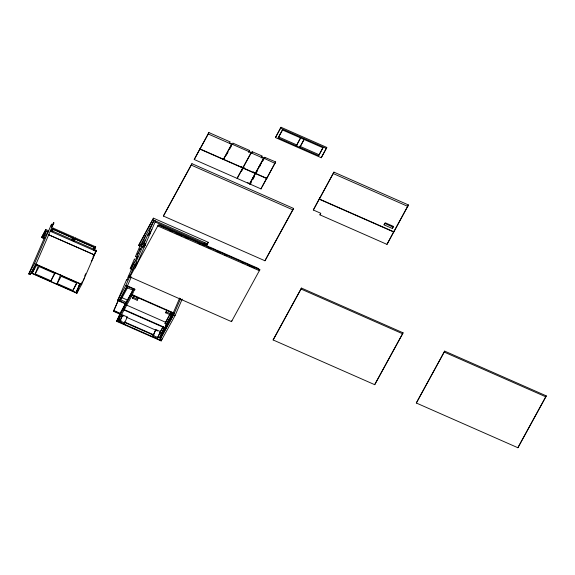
<?xml version="1.0" encoding="UTF-8"?>
<svg xmlns="http://www.w3.org/2000/svg" width="575" height="575" viewBox="0 0 575 575"><rect width="100%" height="100%" fill="white"/><g stroke="black" fill="none" stroke-linecap="round" stroke-linejoin="round"><path stroke-width="0.86" d="M51.937 224.322L51.506 224.193L34.443 263.623L28.75 273.988L30.245 274.649L35.938 264.277L53.87 222.841C52.404 226.306 51.951 223.445 51.103 225.86M127.082 279.723L126.651 279.594L117.717 300.236L119.219 300.897M140.48 248.709L140.027 248.68M141.191 246.28L145.698 235.577M150.614 232.343L149.349 234.428L148.278 233.651L144.095 243.29C145.87 243.376 145.784 243.786 143.808 246.768M46.194 234.859L45.842 234.514L28.75 273.988M140.48 248.767L140.437 249.198M135.312 266.175C136.915 263.537 138.266 261.884 135.966 262.078L142.981 245.87L144.081 246.596L145.346 244.519M149.593 234.629L150.643 231.438L149.363 231.114L153.899 220.635L155.401 221.296M244.037 167.67L242.894 168.058L255.3 173.521L257.679 169.136M35.204 273.88L39.201 266.599L54.934 273.527L50.938 280.808L35.204 273.88L38.41 265.592M57.184 283.561L61.18 276.28L76.913 283.202L72.917 290.49L57.184 283.561L60.706 274.44M41.58 237.504L45.813 229.569L48.48 230.748L47.876 232.063L46.295 231.366L42.816 237.712L44.246 238.675L41.58 237.504L45.813 229.569M42.816 237.712L46.359 231.028M44.246 238.675L44.85 237.36L43.269 236.663M30.245 274.649L30.949 273.024M53.626 222.726L52.39 225.005M33.961 269.165L32.193 273.254L75.979 292.538L79.875 283.533M51.693 230.582L52.986 228.038L73.715 237.166L72.428 239.71M52.203 231.646L53.18 229.382L52.361 230.87M71.602 240.185L72.572 237.928L71.76 239.416M73.269 240.997L74.966 237.719L95.694 246.84L93.998 250.125M74.182 241.32L75.16 239.063L73.931 241.292M93.574 249.859L94.552 247.602L93.33 249.838M79.242 286.336L80.378 283.755M76.842 293.228L81.736 284.316L35.945 264.155L31.057 273.06L76.842 293.228L78.753 288.88M50.643 230.244L96.435 250.405L81.593 284.567L81.097 284.345L82.225 281.764M84.64 276.165L85.697 273.707M140.307 246.229L138.668 245.511L139.366 243.893L153.489 218.169L208.265 242.291L206.713 245.46M131.431 269.193L131.502 269.704M138.668 245.511L153.489 218.169M182.189 299.115L175.095 315.51L161.144 340.925L116.603 321.317L119.952 313.684L119.744 314.058L113.505 311.305L118.673 299.46M127.01 280.09L128.642 276.424M113.505 311.305L118.529 299.898M120.017 299.093L119.305 300.732L126.55 303.916M117.717 300.236L125.918 285.301L134.852 264.658L135.952 265.384L137.217 263.3M120.146 299.489L119.557 300.84L120.757 298.382L121.505 298.713L121.958 297.663L127.621 300.157M129.928 276.906L158.29 225.026L259.857 269.747L231.495 321.626L129.928 276.906L130.345 275.935M144.268 246.927L145.691 243.649M151.167 230.87L151.836 229.332M131.352 276.877L127.413 285.955L125.918 285.301M135.118 268.158L155.537 220.994M133.508 290.483L126.938 287.586L127.492 286.293M158.29 225.026L157.866 225.997L259.44 270.717L259.857 269.747M119.737 314.273L125.343 303.852M158.894 225.81L159.311 224.847L208.596 246.546L208.179 247.516M118.831 319.017L117.81 321.382L131.553 296.341L134.694 289.081L127.449 285.897L119.104 301.106L125.537 303.938M124.926 304.822L133.486 289.017L133.069 289.987M163.386 216.049L191.957 163.681L293.523 208.409L292.898 209.861L264.953 260.77L163.386 216.049L191.957 163.681M120.153 320.491L118.507 319.765L120.11 316.164M164.946 328.009L123.905 309.939L124.804 307.948M116.603 321.317L130.554 295.902L133.278 289.613L134.277 290.052M119.571 321.935L122.691 314.985L127.276 317.005L124.15 323.948L119.571 321.935L122.691 314.985M132.581 298.231L133.12 297.253L137.698 299.266L137.159 300.251L132.581 298.231L133.874 295.248M133.12 297.253L133.817 295.636L138.287 297.85M240.479 166.463L242.837 167.742L223.61 159.304L231.919 144.124L232.861 144.188L232.853 143.103L249.586 150.47L248.882 151.534L251.146 152.591L237.037 178.351L194.242 159.512L200.567 147.689M194.242 159.512L208.876 132.545L230.194 141.924L229.482 142.988L231.646 144.296L208.251 133.997L200.05 148.932L223.445 159.232L231.747 144.052M208.251 133.997L208.876 132.545M137.159 300.251L138.453 297.268M223.445 159.232L222.166 158.384M223.61 159.304L224.581 159.203M231.919 144.124L251.146 152.591M152.706 336.526L155.832 329.576L160.411 331.595L157.823 337.561L157.291 338.538L152.706 336.526L155.832 329.576M166.843 310.428L171.53 312.247L170.293 314.841L165.715 312.822L166.685 310.586M165.715 312.822L166.951 310.227M157.291 338.538L159.663 333.105M173.082 312.498L166.664 324.199L164.996 323.466L169.905 314.216M162.948 330.093L159.757 337.46L158.118 336.742M170.293 314.841L171.264 312.599M166.225 324.997L166.858 323.545M162.337 334.154L159.857 339.89L116.811 320.936M167.986 321.087L165.154 327.635L124.107 309.566M161.144 340.925L162.215 338.467M179.673 298.066L173.298 312.8L159.555 337.841M202.695 244.857L203.406 243.218M159.649 340.263L173.6 314.856L180.694 298.454M203.694 245.295L204.822 242.693M205.613 244.993L206.324 243.354L205.476 244.893M255.3 173.521L249.607 183.892L237.202 178.43L237.727 178.365M237.202 178.43L251.311 152.67L252.324 152.634L252.03 151.663L262.164 156.005L261.452 157.068L263.717 158.132L255.415 173.312L243.009 167.85L244.059 167.67M216.337 251.103L216.753 250.139L258.8 268.647L258.376 269.618M249.607 183.892L251.34 180.687M275.648 161.942L266.822 178.336L255.58 173.384L263.882 158.204L264.895 158.168L264.558 157.241L275.648 161.942L261.014 188.909L249.773 183.964L250.887 183.684M249.773 183.964L255.688 173.14L256.213 173.362M263.882 158.204L275.022 163.393M275.461 137.562L280.995 127.269L326.787 147.43L326.37 148.4L321.245 157.722L275.461 137.562L280.995 127.269M278.178 137.878L282.519 129.972L322.978 147.789L318.643 155.696L278.178 137.878L282.541 129.72M261.014 188.909L261.639 187.457M231.495 321.626L231.919 320.663M264.953 260.77L293.523 208.409M318.643 155.696L323.006 147.538M321.245 157.722L326.787 147.43M313.325 210.004L333.938 172.141L408.444 204.952L386.975 244.375L319.959 214.863L320.814 213.303L313.325 210.004L319.873 197.764M408.444 204.952L393.868 231.811L319.362 199.007L333.938 172.141M319.959 214.863L320.584 213.411M273.125 339.954L301.487 288.082L403.053 332.803L402.637 333.773L374.692 384.682L273.125 339.954L301.487 288.082M384.071 224.854L384.697 223.402L393.027 227.068L392.394 228.519L384.071 224.854L385.214 222.769L393.544 226.435L392.394 228.519M386.975 244.375L394.385 230.575M374.692 384.682L403.053 332.803M416.322 403.01L444.683 351.131L546.25 395.852L545.833 396.822L517.888 447.731L416.322 403.01L444.683 351.131M517.888 447.731L546.25 395.852M50.938 280.808L54.007 274.404M72.917 290.49L75.986 284.079M46.632 234.011L47.445 232.523M47.876 232.063L45.36 230.618M51.434 227.283L53.87 222.841M51.29 231.136L52.986 228.038M72.019 240.264L73.715 237.166M73.269 240.81L74.966 237.719M93.998 249.938L95.694 246.84M95.155 252.741L96.435 250.405M92.827 257.183L96.047 251.311L50.226 231.215M91.288 261.338L92.97 258.283M78.703 286.213L79.997 283.849M83.131 280.413L84.388 278.113M153.899 220.635L139.984 245.985L135.434 256.579L136.009 256.472M148.487 233.658L149.78 231.301M137.188 254.79L138.41 252.569M139.222 251.081L140.444 248.86M140.897 248.033L141.759 246.459M142.622 244.885L145.209 240.17M147.797 235.455L148.666 233.881M148.709 235.218L150.614 231.667M149.076 234.593L150.37 232.228M130.597 268.827L134.255 262.157M142.787 246.618L144.512 243.477M149.392 234.542L150.686 232.178M135.197 260.993L137.784 256.277M142.528 247.631L143.398 246.057M143.621 246.984L145.346 243.843M134.658 265.406L136.383 262.257M128.793 276.632L129.655 275.066M132.243 270.343L133.105 268.769M133.968 267.202L135.269 264.838M135.492 265.772L137.217 262.624M135.563 266.283L137.037 263.034M119.967 299.252L127.025 286.4M120.182 299.424L120.757 298.382M126.938 287.586L127.578 286.415M121.462 298.799L127.787 287.27M119.535 314.647L133.278 289.613M134.485 289.462L134.694 289.081M126.845 317.788L127.276 317.005M124.15 323.948L124.689 322.97L120.11 320.951M226.205 155.3L228.016 152.174M229.662 149.004L231.466 145.885M248.551 152.447L249.413 150.873M241.327 171.638L242.952 168.676M251.217 153.618L252.08 152.044M206.554 245.41L208.265 242.291M160.231 331.847L163.127 326.571M163.322 326.521L159.606 333.299L161.273 334.032L164.989 327.254M164.996 323.466L170.135 314.108M162.603 331.092L164.594 327.455M165.794 325.277L167.39 322.367M167.598 321.993L169.683 318.183M170.516 316.667L172.608 312.857M161.783 332.788L164.788 327.304M165.772 325.515L166.973 323.337M167.174 322.956L173.025 312.304M261.122 157.981L261.984 156.407M252.152 179.206L254.186 175.497M258.542 167.562L261.129 162.847M261.992 161.273L263.717 158.132M250.643 183.094L251.455 181.614M252.677 179.393L254.301 176.432M256.694 172.766L256.4 172.486L257.312 170.947M259.9 166.225L260.77 164.658M262.495 161.51L264.651 157.579M252.734 179.458L253.956 177.237M262.049 186.717L267.332 177.093M300.653 137.698L296.29 145.849L300.624 137.942M304.146 139.236L299.783 147.394L304.125 139.481M141.321 246.409L141.615 246.186M256.579 173.312L255.573 173.348M224.537 158.017L224.581 158.506M140.171 248.522L136.016 258.527M256.623 172.119L256.436 172.787M250.822 182.692L250.75 183.159M127.945 277.33L135.168 260.777M280.578 128.232L326.37 148.4M278.595 136.915L297.21 145.108M299.64 146.172L319.06 154.725M333.306 173.593L407.819 206.403M251.21 152.907L263.616 158.369M319.247 199.216L393.76 232.02M241.557 166.923L242.945 167.533L242.729 167.986L199.935 149.141M253.438 172.155L255.523 173.068M255.408 173.276L253.252 172.004M255.465 173.593L266.707 178.545M249.715 183.648L247.444 182.584M191.324 165.133L292.898 209.861M152.792 219.779L207.568 243.901M155.121 221.957L204.405 243.663M215.92 249.773L209.429 246.912L209.013 247.882L210.637 248.594M169.567 230.51L172.033 231.596M176.144 233.407L178.602 234.492M180.248 235.218L181.894 235.937M185.179 237.389L187.644 238.467M198.318 243.175L200.783 244.26M217.954 251.814L220.376 252.885M224.423 254.667L226.845 255.731M241.399 262.143L243.829 263.206M247.868 264.989L250.298 266.06M251.915 266.771L254.337 267.835M301.063 289.045L402.637 333.773M444.259 352.101L545.833 396.822M139.366 243.893L141.004 244.612M52.605 228.922L73.334 238.05M74.585 238.603L95.313 247.732M52.512 229.094L73.241 238.222M74.491 238.769L95.22 247.897M95.263 251.613L95.759 251.836M127.247 286.271L135.103 289.735M167.339 310.644L132.042 295.104L132.25 294.731L174.297 313.238L160.554 338.28L157.909 337.115M168.985 311.37L173.089 313.174M130.554 295.902L131.553 296.341M173.6 314.856L175.095 315.51M166.254 311.844L170.833 313.857M120.11 299L121.109 299.438M120.197 299.668L126.773 302.565M34.443 263.623L35.938 264.277M81.168 284.223L80.665 284L75.914 292.661L76.978 292.977M35.808 264.407L36.872 264.716L32.121 273.377L31.194 272.816M36.807 264.845L80.593 284.129M125.134 304.448L165.557 322.244M113.915 310.558L120.355 313.389M113.706 310.931L120.146 313.77M121.354 314.985L123.783 316.056M127.017 317.479L157.737 331.006M118.716 319.391L121.181 320.476M124.459 321.921L154.014 334.93M124.257 322.295L153.805 335.311M153.245 335.541L157.823 337.561M131.431 268.856L130.166 268.697L134.457 258.93L134.751 259.569M48.688 234.78L94.48 254.941L48.688 234.78"/></g></svg>
